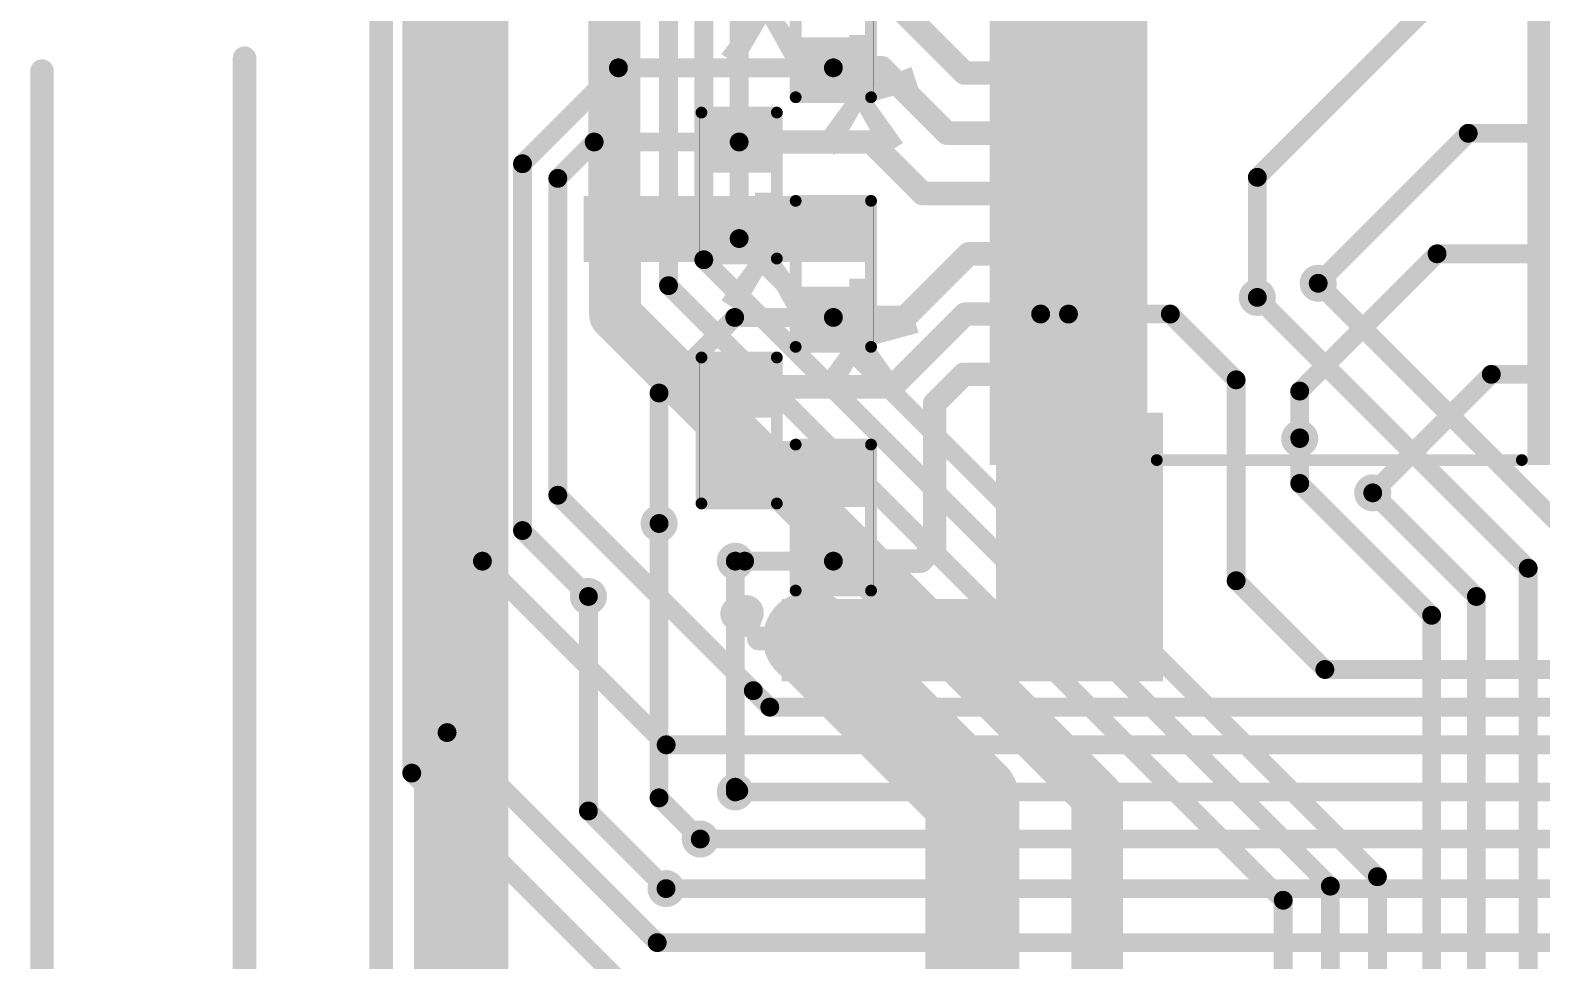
# Model space of a CAD drawing. Header units: millimetres. Extents: x -0.27 to 3.22, y -0.27 to 1.91.
# Drawn here: x -0.236 to 0.405, y 0.229 to 0.623 of the extents above; entities that cross this region are included whole.
import ezdxf

# ---------------------------------------------------------------- set-up
doc = ezdxf.new("R2010")
doc.units = ezdxf.units.MM
doc.header["$MEASUREMENT"] = 0
for name, color, linetype in [('BottomLayer', 5, 'Continuous'), ('Mechanical1', 6, 'Continuous'), ('Mechanical2', 216, 'Continuous'), ('TopLayer', 1, 'Continuous'), ('TopOverlay', 2, 'Continuous'), ('TopPaste', 8, 'Continuous'), ('TopSolder', 216, 'Continuous'), ('ViaHoleLayer', 16, 'Continuous')]:
    doc.layers.add(name, color=color, linetype=linetype)
doc.styles.add('Arial', font='arial.ttf', dxfattribs={"height": 0.2})

# ---------------------------------------------------------------- blocks, each defined once
blk = doc.blocks.new('24_TSSOP_16')
at = {"layer": 'TopLayer'}
for points in [[(-0.14370075, 0.14960635), (-0.08464565, 0.14960635), (-0.08464565, 0.13188985), (-0.14370075, 0.13188985)], [(0.08464565, 0.14960635), (0.14370075, 0.14960635), (0.14370075, 0.13188985), (0.08464565, 0.13188985)], [(-0.14370075, 0.12401575), (-0.08464565, 0.12401575), (-0.08464565, 0.10629925), (-0.14370075, 0.10629925)], [(0.08464565, 0.12401575), (0.14370075, 0.12401575), (0.14370075, 0.10629925), (0.08464565, 0.10629925)], [(-0.14370075, 0.09842525), (-0.08464565, 0.09842525), (-0.08464565, 0.08070875), (-0.14370075, 0.08070875)], [(0.08464565, 0.09842525), (0.14370075, 0.09842525), (0.14370075, 0.08070875), (0.08464565, 0.08070875)], [(-0.14370075, 0.07283465), (-0.08464565, 0.07283465), (-0.08464565, 0.05511815), (-0.14370075, 0.05511815)], [(0.08464565, 0.07283465), (0.14370075, 0.07283465), (0.14370075, 0.05511815), (0.08464565, 0.05511815)], [(-0.14370075, 0.04724415), (-0.08464565, 0.04724415), (-0.08464565, 0.02952765), (-0.14370075, 0.02952765)], [(0.08464565, 0.04724415), (0.14370075, 0.04724415), (0.14370075, 0.02952765), (0.08464565, 0.02952765)], [(-0.14370075, 0.02165355), (-0.08464565, 0.02165355), (-0.08464565, 0.00393705), (-0.14370075, 0.00393705)], [(0.08464565, 0.02165355), (0.14370075, 0.02165355), (0.14370075, 0.00393705), (0.08464565, 0.00393705)], [(-0.14370075, -0.00393695), (-0.08464565, -0.00393695), (-0.08464565, -0.02165345), (-0.14370075, -0.02165345)], [(0.08464565, -0.00393695), (0.14370075, -0.00393695), (0.14370075, -0.02165345), (0.08464565, -0.02165345)], [(-0.14370075, -0.02952755), (-0.08464565, -0.02952755), (-0.08464565, -0.04724405), (-0.14370075, -0.04724405)], [(0.08464565, -0.02952755), (0.14370075, -0.02952755), (0.14370075, -0.04724405), (0.08464565, -0.04724405)], [(-0.14370075, -0.05511805), (-0.08464565, -0.05511805), (-0.08464565, -0.07283455), (-0.14370075, -0.07283455)], [(0.08464565, -0.05511805), (0.14370075, -0.05511805), (0.14370075, -0.07283455), (0.08464565, -0.07283455)], [(-0.14370075, -0.08070865), (-0.08464565, -0.08070865), (-0.08464565, -0.09842515), (-0.14370075, -0.09842515)], [(0.08464565, -0.08070865), (0.14370075, -0.08070865), (0.14370075, -0.09842515), (0.08464565, -0.09842515)], [(-0.14370075, -0.10629915), (-0.08464565, -0.10629915), (-0.08464565, -0.12401565), (-0.14370075, -0.12401565)], [(0.08464565, -0.10629915), (0.14370075, -0.10629915), (0.14370075, -0.12401565), (0.08464565, -0.12401565)], [(-0.14370075, -0.13188975), (-0.08464565, -0.13188975), (-0.08464565, -0.14960625), (-0.14370075, -0.14960625)], [(0.08464565, -0.13188975), (0.14370075, -0.13188975), (0.14370075, -0.14960625), (0.08464565, -0.14960625)]]:
    blk.add_hatch(color=1, dxfattribs=at).paths.add_polyline_path(points)
at = {"layer": 'TopPaste'}
for points in [[(-0.14370075, 0.14960635), (-0.08464565, 0.14960635), (-0.08464565, 0.13188985), (-0.14370075, 0.13188985)], [(0.08464565, 0.14960635), (0.14370075, 0.14960635), (0.14370075, 0.13188985), (0.08464565, 0.13188985)], [(-0.14370075, 0.12401575), (-0.08464565, 0.12401575), (-0.08464565, 0.10629925), (-0.14370075, 0.10629925)], [(0.08464565, 0.12401575), (0.14370075, 0.12401575), (0.14370075, 0.10629925), (0.08464565, 0.10629925)], [(-0.14370075, 0.09842525), (-0.08464565, 0.09842525), (-0.08464565, 0.08070875), (-0.14370075, 0.08070875)], [(0.08464565, 0.09842525), (0.14370075, 0.09842525), (0.14370075, 0.08070875), (0.08464565, 0.08070875)], [(-0.14370075, 0.07283465), (-0.08464565, 0.07283465), (-0.08464565, 0.05511815), (-0.14370075, 0.05511815)], [(0.08464565, 0.07283465), (0.14370075, 0.07283465), (0.14370075, 0.05511815), (0.08464565, 0.05511815)], [(-0.14370075, 0.04724415), (-0.08464565, 0.04724415), (-0.08464565, 0.02952765), (-0.14370075, 0.02952765)], [(0.08464565, 0.04724415), (0.14370075, 0.04724415), (0.14370075, 0.02952765), (0.08464565, 0.02952765)], [(-0.14370075, 0.02165355), (-0.08464565, 0.02165355), (-0.08464565, 0.00393705), (-0.14370075, 0.00393705)], [(0.08464565, 0.02165355), (0.14370075, 0.02165355), (0.14370075, 0.00393705), (0.08464565, 0.00393705)], [(-0.14370075, -0.00393695), (-0.08464565, -0.00393695), (-0.08464565, -0.02165345), (-0.14370075, -0.02165345)], [(0.08464565, -0.00393695), (0.14370075, -0.00393695), (0.14370075, -0.02165345), (0.08464565, -0.02165345)], [(-0.14370075, -0.02952755), (-0.08464565, -0.02952755), (-0.08464565, -0.04724405), (-0.14370075, -0.04724405)], [(0.08464565, -0.02952755), (0.14370075, -0.02952755), (0.14370075, -0.04724405), (0.08464565, -0.04724405)], [(-0.14370075, -0.05511805), (-0.08464565, -0.05511805), (-0.08464565, -0.07283455), (-0.14370075, -0.07283455)], [(0.08464565, -0.05511805), (0.14370075, -0.05511805), (0.14370075, -0.07283455), (0.08464565, -0.07283455)], [(-0.14370075, -0.08070865), (-0.08464565, -0.08070865), (-0.08464565, -0.09842515), (-0.14370075, -0.09842515)], [(0.08464565, -0.08070865), (0.14370075, -0.08070865), (0.14370075, -0.09842515), (0.08464565, -0.09842515)], [(-0.14370075, -0.10629915), (-0.08464565, -0.10629915), (-0.08464565, -0.12401565), (-0.14370075, -0.12401565)], [(0.08464565, -0.10629915), (0.14370075, -0.10629915), (0.14370075, -0.12401565), (0.08464565, -0.12401565)], [(-0.14370075, -0.13188975), (-0.08464565, -0.13188975), (-0.08464565, -0.14960625), (-0.14370075, -0.14960625)], [(0.08464565, -0.13188975), (0.14370075, -0.13188975), (0.14370075, -0.14960625), (0.08464565, -0.14960625)]]:
    blk.add_hatch(color=8, dxfattribs=at).paths.add_polyline_path(points)
at = {"layer": 'TopSolder'}
for points in [[(-0.14770075, 0.15360635), (-0.08064565, 0.15360635), (-0.08064565, 0.12788985), (-0.14770075, 0.12788985)], [(0.08064565, 0.15360635), (0.14770075, 0.15360635), (0.14770075, 0.12788985), (0.08064565, 0.12788985)], [(-0.14770075, 0.12801575), (-0.08064565, 0.12801575), (-0.08064565, 0.10229925), (-0.14770075, 0.10229925)], [(0.08064565, 0.12801575), (0.14770075, 0.12801575), (0.14770075, 0.10229925), (0.08064565, 0.10229925)], [(-0.14770075, 0.10242525), (-0.08064565, 0.10242525), (-0.08064565, 0.07670875), (-0.14770075, 0.07670875)], [(0.08064565, 0.10242525), (0.14770075, 0.10242525), (0.14770075, 0.07670875), (0.08064565, 0.07670875)], [(-0.14770075, 0.07683465), (-0.08064565, 0.07683465), (-0.08064565, 0.05111815), (-0.14770075, 0.05111815)], [(0.08064565, 0.07683465), (0.14770075, 0.07683465), (0.14770075, 0.05111815), (0.08064565, 0.05111815)], [(-0.14770075, 0.05124415), (-0.08064565, 0.05124415), (-0.08064565, 0.02552765), (-0.14770075, 0.02552765)], [(0.08064565, 0.05124415), (0.14770075, 0.05124415), (0.14770075, 0.02552765), (0.08064565, 0.02552765)], [(-0.14770075, 0.02565355), (-0.08064565, 0.02565355), (-0.08064565, -6.295e-05), (-0.14770075, -6.295e-05)], [(0.08064565, 0.02565355), (0.14770075, 0.02565355), (0.14770075, -6.295e-05), (0.08064565, -6.295e-05)], [(-0.14770075, 6.305e-05), (-0.08064565, 6.305e-05), (-0.08064565, -0.02565345), (-0.14770075, -0.02565345)], [(0.08064565, 6.305e-05), (0.14770075, 6.305e-05), (0.14770075, -0.02565345), (0.08064565, -0.02565345)], [(-0.14770075, -0.02552755), (-0.08064565, -0.02552755), (-0.08064565, -0.05124405), (-0.14770075, -0.05124405)], [(0.08064565, -0.02552755), (0.14770075, -0.02552755), (0.14770075, -0.05124405), (0.08064565, -0.05124405)], [(-0.14770075, -0.05111805), (-0.08064565, -0.05111805), (-0.08064565, -0.07683455), (-0.14770075, -0.07683455)], [(0.08064565, -0.05111805), (0.14770075, -0.05111805), (0.14770075, -0.07683455), (0.08064565, -0.07683455)], [(-0.14770075, -0.07670865), (-0.08064565, -0.07670865), (-0.08064565, -0.10242515), (-0.14770075, -0.10242515)], [(0.08064565, -0.07670865), (0.14770075, -0.07670865), (0.14770075, -0.10242515), (0.08064565, -0.10242515)], [(-0.14770075, -0.10229915), (-0.08064565, -0.10229915), (-0.08064565, -0.12801565), (-0.14770075, -0.12801565)], [(0.08064565, -0.10229915), (0.14770075, -0.10229915), (0.14770075, -0.12801565), (0.08064565, -0.12801565)], [(-0.14770075, -0.12788975), (-0.08064565, -0.12788975), (-0.08064565, -0.15360625), (-0.14770075, -0.15360625)], [(0.08064565, -0.12788975), (0.14770075, -0.12788975), (0.14770075, -0.15360625), (0.08064565, -0.15360625)]]:
    blk.add_hatch(color=216, dxfattribs=at).paths.add_polyline_path(points)
at = {"layer": 'TopOverlay'}
for points, const_width in [([(-0.145, 0.155, 1), (-0.155, 0.155, 1)], 0.005), ([(-0.15625, 0.155, 1), (-0.15375, 0.155, 1)], 0.0025), ([(-0.14625, 0.155, 1), (-0.14375, 0.155, 1)], 0.0025), ([(-0.078738, 0.155232, 1), (-0.076238, 0.155232, 1)], 0.0025), ([(0.076262, 0.155232, 1), (0.078762, 0.155232, 1)], 0.0025), ([(-0.0779372, -0.1515776, 1), (-0.0754372, -0.1515776, 1)], 0.0025), ([(0.0770628, -0.1515776, 1), (0.0795628, -0.1515776, 1)], 0.0025)]:
    blk.add_lwpolyline(points, format="xyb", close=True, dxfattribs=dict(at, const_width=const_width))
at = {"layer": 'TopOverlay', "const_width": 0.005}
for points in [[(-0.077488, 0.155232), (0.077512, 0.155232)], [(-0.0766872, -0.1515776), (0.0783128, -0.1515776)]]:
    blk.add_lwpolyline(points, dxfattribs=at)
blk = doc.blocks.new('R__0402_106')
at = {"layer": 'TopLayer'}
for points in [[(-0.0275, -0.0125), (-0.0275, 0.0125), (-0.009499999999999998, 0.0125), (-0.009500000000000001, -0.0125)], [(0.009499999999999998, -0.0125), (0.009500000000000001, 0.0125), (0.0275, 0.0125), (0.0275, -0.0125)]]:
    blk.add_hatch(color=1, dxfattribs=at).paths.add_polyline_path(points)
at = {"layer": 'TopPaste'}
for points in [[(-0.0275, -0.0125), (-0.0275, 0.0125), (-0.009499999999999998, 0.0125), (-0.009500000000000001, -0.0125)], [(0.009499999999999998, -0.0125), (0.009500000000000001, 0.0125), (0.0275, 0.0125), (0.0275, -0.0125)]]:
    blk.add_hatch(color=8, dxfattribs=at).paths.add_polyline_path(points)
at = {"layer": 'TopSolder'}
for points in [[(-0.0315, -0.0165), (-0.0315, 0.0165), (-0.005499999999999999, 0.0165), (-0.005500000000000001, -0.0165)], [(0.005499999999999999, -0.0165), (0.005500000000000001, 0.0165), (0.0315, 0.0165), (0.0315, -0.0165)]]:
    blk.add_hatch(color=216, dxfattribs=at).paths.add_polyline_path(points)
at = {"layer": 'TopOverlay'}
for points, const_width in [([(-0.031, 0.016), (0.031, 0.016)], 0.005), ([(-0.031, 0.016), (-0.031, -0.016)], 0.005), ([(0.031, 0.016), (0.031, -0.016)], 0.005), ([(-0.031, -0.016), (0.031, -0.016)], 0.005), ([(-0.032, -0.017), (0.032, -0.017)], 0.000127)]:
    blk.add_lwpolyline(points, dxfattribs=dict(at, const_width=const_width))
for points, const_width in [([(-0.03225, 0.016, 1), (-0.02975, 0.016, 1)], 0.0025), ([(-0.03225, 0.016, 1), (-0.02975, 0.016, 1)], 0.0025), ([(0.02975, 0.016, 1), (0.03225, 0.016, 1)], 0.0025), ([(0.02975, 0.016, 1), (0.03225, 0.016, 1)], 0.0025), ([(-0.03225, -0.016, 1), (-0.02975, -0.016, 1)], 0.0025), ([(-0.03225, -0.016, 1), (-0.02975, -0.016, 1)], 0.0025), ([(-0.0320317, -0.017, 1), (-0.0319683, -0.017, 1)], 6.35e-05), ([(0.02975, -0.016, 1), (0.03225, -0.016, 1)], 0.0025), ([(0.02975, -0.016, 1), (0.03225, -0.016, 1)], 0.0025), ([(0.0319683, -0.017, 1), (0.0320317, -0.017, 1)], 6.35e-05)]:
    blk.add_lwpolyline(points, format="xyb", close=True, dxfattribs=dict(at, const_width=const_width))
blk = doc.blocks.new('R__0402_107')
at = {"layer": 'TopLayer'}
for points in [[(-0.0275, -0.0125), (-0.0275, 0.0125), (-0.009500000000000003, 0.0125), (-0.009499999999999996, -0.0125)], [(0.009500000000000003, -0.0125), (0.009499999999999996, 0.0125), (0.0275, 0.0125), (0.0275, -0.0125)]]:
    blk.add_hatch(color=1, dxfattribs=at).paths.add_polyline_path(points)
at = {"layer": 'TopPaste'}
for points in [[(-0.0275, -0.0125), (-0.0275, 0.0125), (-0.009500000000000003, 0.0125), (-0.009499999999999996, -0.0125)], [(0.009500000000000003, -0.0125), (0.009499999999999996, 0.0125), (0.0275, 0.0125), (0.0275, -0.0125)]]:
    blk.add_hatch(color=8, dxfattribs=at).paths.add_polyline_path(points)
at = {"layer": 'TopSolder'}
for points in [[(-0.0315, -0.0165), (-0.0315, 0.0165), (-0.005500000000000003, 0.0165), (-0.005499999999999997, -0.0165)], [(0.005500000000000003, -0.0165), (0.005499999999999997, 0.0165), (0.0315, 0.0165), (0.0315, -0.0165)]]:
    blk.add_hatch(color=216, dxfattribs=at).paths.add_polyline_path(points)
at = {"layer": 'TopOverlay'}
for points, const_width in [([(0.031, 0.016), (-0.031, 0.016)], 0.005), ([(-0.031, -0.016), (-0.031, 0.016)], 0.005), ([(0.031, -0.016), (0.031, 0.016)], 0.005), ([(0.031, -0.016), (-0.031, -0.016)], 0.005), ([(0.032, -0.017), (-0.032, -0.017)], 0.000127)]:
    blk.add_lwpolyline(points, dxfattribs=dict(at, const_width=const_width))
for points, const_width in [([(-0.03225, 0.016, 1), (-0.02975, 0.016, 1)], 0.0025), ([(-0.03225, 0.016, 1), (-0.02975, 0.016, 1)], 0.0025), ([(0.02975, 0.016, 1), (0.03225, 0.016, 1)], 0.0025), ([(0.02975, 0.016, 1), (0.03225, 0.016, 1)], 0.0025), ([(-0.03225, -0.016, 1), (-0.02975, -0.016, 1)], 0.0025), ([(-0.03225, -0.016, 1), (-0.02975, -0.016, 1)], 0.0025), ([(-0.0320317, -0.017, 1), (-0.0319683, -0.017, 1)], 6.35e-05), ([(0.02975, -0.016, 1), (0.03225, -0.016, 1)], 0.0025), ([(0.02975, -0.016, 1), (0.03225, -0.016, 1)], 0.0025), ([(0.0319683, -0.017, 1), (0.0320317, -0.017, 1)], 6.35e-05)]:
    blk.add_lwpolyline(points, format="xyb", close=True, dxfattribs=dict(at, const_width=const_width))
blk = doc.blocks.new('R__0402_108')
at = {"layer": 'TopLayer'}
for points in [[(-0.0275, -0.0125), (-0.0275, 0.0125), (-0.009499999999999998, 0.0125), (-0.009500000000000001, -0.0125)], [(0.009499999999999998, -0.0125), (0.009500000000000001, 0.0125), (0.0275, 0.0125), (0.0275, -0.0125)]]:
    blk.add_hatch(color=1, dxfattribs=at).paths.add_polyline_path(points)
at = {"layer": 'TopPaste'}
for points in [[(-0.0275, -0.0125), (-0.0275, 0.0125), (-0.009499999999999998, 0.0125), (-0.009500000000000001, -0.0125)], [(0.009499999999999998, -0.0125), (0.009500000000000001, 0.0125), (0.0275, 0.0125), (0.0275, -0.0125)]]:
    blk.add_hatch(color=8, dxfattribs=at).paths.add_polyline_path(points)
at = {"layer": 'TopSolder'}
for points in [[(-0.0315, -0.0165), (-0.0315, 0.0165), (-0.005499999999999999, 0.0165), (-0.005500000000000001, -0.0165)], [(0.005499999999999999, -0.0165), (0.005500000000000001, 0.0165), (0.0315, 0.0165), (0.0315, -0.0165)]]:
    blk.add_hatch(color=216, dxfattribs=at).paths.add_polyline_path(points)
at = {"layer": 'TopOverlay'}
for points, const_width in [([(-0.031, 0.016), (0.031, 0.016)], 0.005), ([(-0.031, 0.016), (-0.031, -0.016)], 0.005), ([(0.031, 0.016), (0.031, -0.016)], 0.005), ([(-0.031, -0.016), (0.031, -0.016)], 0.005), ([(-0.032, -0.017), (0.032, -0.017)], 0.000127)]:
    blk.add_lwpolyline(points, dxfattribs=dict(at, const_width=const_width))
for points, const_width in [([(-0.03225, 0.016, 1), (-0.02975, 0.016, 1)], 0.0025), ([(-0.03225, 0.016, 1), (-0.02975, 0.016, 1)], 0.0025), ([(0.02975, 0.016, 1), (0.03225, 0.016, 1)], 0.0025), ([(0.02975, 0.016, 1), (0.03225, 0.016, 1)], 0.0025), ([(-0.03225, -0.016, 1), (-0.02975, -0.016, 1)], 0.0025), ([(-0.03225, -0.016, 1), (-0.02975, -0.016, 1)], 0.0025), ([(-0.0320317, -0.017, 1), (-0.0319683, -0.017, 1)], 6.35e-05), ([(0.02975, -0.016, 1), (0.03225, -0.016, 1)], 0.0025), ([(0.02975, -0.016, 1), (0.03225, -0.016, 1)], 0.0025), ([(0.0319683, -0.017, 1), (0.0320317, -0.017, 1)], 6.35e-05)]:
    blk.add_lwpolyline(points, format="xyb", close=True, dxfattribs=dict(at, const_width=const_width))
blk = doc.blocks.new('R__0402_109')
at = {"layer": 'TopLayer'}
for points in [[(-0.0275, -0.0125), (-0.0275, 0.0125), (-0.009500000000000003, 0.0125), (-0.009499999999999996, -0.0125)], [(0.009500000000000003, -0.0125), (0.009499999999999996, 0.0125), (0.0275, 0.0125), (0.0275, -0.0125)]]:
    blk.add_hatch(color=1, dxfattribs=at).paths.add_polyline_path(points)
at = {"layer": 'TopPaste'}
for points in [[(-0.0275, -0.0125), (-0.0275, 0.0125), (-0.009500000000000003, 0.0125), (-0.009499999999999996, -0.0125)], [(0.009500000000000003, -0.0125), (0.009499999999999996, 0.0125), (0.0275, 0.0125), (0.0275, -0.0125)]]:
    blk.add_hatch(color=8, dxfattribs=at).paths.add_polyline_path(points)
at = {"layer": 'TopSolder'}
for points in [[(-0.0315, -0.0165), (-0.0315, 0.0165), (-0.005500000000000003, 0.0165), (-0.005499999999999997, -0.0165)], [(0.005500000000000003, -0.0165), (0.005499999999999997, 0.0165), (0.0315, 0.0165), (0.0315, -0.0165)]]:
    blk.add_hatch(color=216, dxfattribs=at).paths.add_polyline_path(points)
at = {"layer": 'TopOverlay'}
for points, const_width in [([(0.031, 0.016), (-0.031, 0.016)], 0.005), ([(-0.031, -0.016), (-0.031, 0.016)], 0.005), ([(0.031, -0.016), (0.031, 0.016)], 0.005), ([(0.031, -0.016), (-0.031, -0.016)], 0.005), ([(0.032, -0.017), (-0.032, -0.017)], 0.000127)]:
    blk.add_lwpolyline(points, dxfattribs=dict(at, const_width=const_width))
for points, const_width in [([(-0.03225, 0.016, 1), (-0.02975, 0.016, 1)], 0.0025), ([(-0.03225, 0.016, 1), (-0.02975, 0.016, 1)], 0.0025), ([(0.02975, 0.016, 1), (0.03225, 0.016, 1)], 0.0025), ([(0.02975, 0.016, 1), (0.03225, 0.016, 1)], 0.0025), ([(-0.03225, -0.016, 1), (-0.02975, -0.016, 1)], 0.0025), ([(-0.03225, -0.016, 1), (-0.02975, -0.016, 1)], 0.0025), ([(-0.0320317, -0.017, 1), (-0.0319683, -0.017, 1)], 6.35e-05), ([(0.02975, -0.016, 1), (0.03225, -0.016, 1)], 0.0025), ([(0.02975, -0.016, 1), (0.03225, -0.016, 1)], 0.0025), ([(0.0319683, -0.017, 1), (0.0320317, -0.017, 1)], 6.35e-05)]:
    blk.add_lwpolyline(points, format="xyb", close=True, dxfattribs=dict(at, const_width=const_width))
blk = doc.blocks.new('R__0402_110')
at = {"layer": 'TopLayer'}
for points in [[(-0.0275, -0.0125), (-0.0275, 0.0125), (-0.009499999999999998, 0.0125), (-0.009500000000000001, -0.0125)], [(0.009499999999999998, -0.0125), (0.009500000000000001, 0.0125), (0.0275, 0.0125), (0.0275, -0.0125)]]:
    blk.add_hatch(color=1, dxfattribs=at).paths.add_polyline_path(points)
at = {"layer": 'TopPaste'}
for points in [[(-0.0275, -0.0125), (-0.0275, 0.0125), (-0.009499999999999998, 0.0125), (-0.009500000000000001, -0.0125)], [(0.009499999999999998, -0.0125), (0.009500000000000001, 0.0125), (0.0275, 0.0125), (0.0275, -0.0125)]]:
    blk.add_hatch(color=8, dxfattribs=at).paths.add_polyline_path(points)
at = {"layer": 'TopSolder'}
for points in [[(-0.0315, -0.0165), (-0.0315, 0.0165), (-0.005499999999999999, 0.0165), (-0.005500000000000001, -0.0165)], [(0.005499999999999999, -0.0165), (0.005500000000000001, 0.0165), (0.0315, 0.0165), (0.0315, -0.0165)]]:
    blk.add_hatch(color=216, dxfattribs=at).paths.add_polyline_path(points)
at = {"layer": 'TopOverlay'}
for points, const_width in [([(-0.031, 0.016), (0.031, 0.016)], 0.005), ([(-0.031, 0.016), (-0.031, -0.016)], 0.005), ([(0.031, 0.016), (0.031, -0.016)], 0.005), ([(-0.031, -0.016), (0.031, -0.016)], 0.005), ([(-0.032, -0.017), (0.032, -0.017)], 0.000127)]:
    blk.add_lwpolyline(points, dxfattribs=dict(at, const_width=const_width))
for points, const_width in [([(-0.03225, 0.016, 1), (-0.02975, 0.016, 1)], 0.0025), ([(-0.03225, 0.016, 1), (-0.02975, 0.016, 1)], 0.0025), ([(0.02975, 0.016, 1), (0.03225, 0.016, 1)], 0.0025), ([(0.02975, 0.016, 1), (0.03225, 0.016, 1)], 0.0025), ([(-0.03225, -0.016, 1), (-0.02975, -0.016, 1)], 0.0025), ([(-0.03225, -0.016, 1), (-0.02975, -0.016, 1)], 0.0025), ([(-0.0320317, -0.017, 1), (-0.0319683, -0.017, 1)], 6.35e-05), ([(0.02975, -0.016, 1), (0.03225, -0.016, 1)], 0.0025), ([(0.02975, -0.016, 1), (0.03225, -0.016, 1)], 0.0025), ([(0.0319683, -0.017, 1), (0.0320317, -0.017, 1)], 6.35e-05)]:
    blk.add_lwpolyline(points, format="xyb", close=True, dxfattribs=dict(at, const_width=const_width))

msp = doc.modelspace()

# ---------------------------------------------------------------- hatches: boundary and pattern name
at = {"layer": 'BottomLayer'}
h = msp.add_hatch(color=5, dxfattribs=at)
edge = h.paths.add_edge_path()
edge.add_arc((0.012, 0.54), 0.011811, 0, 360)
h = msp.add_hatch(color=5, dxfattribs=at)
edge = h.paths.add_edge_path()
edge.add_arc((0.3108459, 0.516), 0.007874, 0, 360)
h = msp.add_hatch(color=5, dxfattribs=at)
edge = h.paths.add_edge_path()
edge.add_arc((0.285, 0.51), 0.007874, 0, 360)
h = msp.add_hatch(color=5, dxfattribs=at)
edge = h.paths.add_edge_path()
edge.add_arc((0.303, 0.45), 0.007874, 0, 360)
h = msp.add_hatch(color=5, dxfattribs=at)
edge = h.paths.add_edge_path()
edge.add_arc((0.08, 0.435), 0.011811, 0, 360)
h = msp.add_hatch(color=5, dxfattribs=at)
edge = h.paths.add_edge_path()
edge.add_arc((0.334, 0.427), 0.007874, 0, 360)
h = msp.add_hatch(color=5, dxfattribs=at)
edge = h.paths.add_edge_path()
edge.add_arc((0.031, 0.414), 0.007874, 0, 360)
h = msp.add_hatch(color=5, dxfattribs=at)
edge = h.paths.add_edge_path()
edge.add_arc((0.0633526, 0.398), 0.007874, 0, 360)
h = msp.add_hatch(color=5, dxfattribs=at)
edge = h.paths.add_edge_path()
edge.add_arc((0.001, 0.383), 0.007874, 0, 360)
h = msp.add_hatch(color=5, dxfattribs=at)
edge = h.paths.add_edge_path()
edge.add_arc((0.0951299, 0.3651299), 0.011811, 0, 360)
h = msp.add_hatch(color=5, dxfattribs=at)
edge = h.paths.add_edge_path()
edge.add_arc((0.0633526, 0.3), 0.007874, 0, 360)
h = msp.add_hatch(color=5, dxfattribs=at)
edge = h.paths.add_edge_path()
edge.add_arc((0.0484786, 0.28), 0.007874, 0, 360)
h = msp.add_hatch(color=5, dxfattribs=at)
edge = h.paths.add_edge_path()
edge.add_arc((0.0339525, 0.2589525), 0.007874, 0, 360)
at = {"layer": 'TopLayer'}
for points in [[(-0.001, 0.525), (0.121, 0.525), (0.121, 0.553), (-0.001, 0.553)], [(0.174, 0.347), (0.245, 0.347), (0.245, 0.461), (0.174, 0.461)], [(0.052, 0.421), (0.121, 0.421), (0.121, 0.449), (0.052, 0.449)], [(0.083, 0.347), (0.245, 0.347), (0.245, 0.382), (0.083, 0.382)]]:
    msp.add_hatch(color=1, dxfattribs=at).paths.add_polyline_path(points)
h = msp.add_hatch(color=1, dxfattribs=at)
edge = h.paths.add_edge_path()
edge.add_arc((0.012, 0.54), 0.011811, 0, 360)
h = msp.add_hatch(color=1, dxfattribs=at)
edge = h.paths.add_edge_path()
edge.add_arc((0.3108459, 0.516), 0.007874, 0, 360)
h = msp.add_hatch(color=1, dxfattribs=at)
edge = h.paths.add_edge_path()
edge.add_arc((0.285, 0.51), 0.007874, 0, 360)
h = msp.add_hatch(color=1, dxfattribs=at)
edge = h.paths.add_edge_path()
edge.add_arc((0.303, 0.45), 0.007874, 0, 360)
h = msp.add_hatch(color=1, dxfattribs=at)
edge = h.paths.add_edge_path()
edge.add_arc((0.08, 0.435), 0.011811, 0, 360)
h = msp.add_hatch(color=1, dxfattribs=at)
edge = h.paths.add_edge_path()
edge.add_arc((0.334, 0.427), 0.007874, 0, 360)
h = msp.add_hatch(color=1, dxfattribs=at)
edge = h.paths.add_edge_path()
edge.add_arc((0.031, 0.414), 0.007874, 0, 360)
h = msp.add_hatch(color=1, dxfattribs=at)
edge = h.paths.add_edge_path()
edge.add_arc((0.0633526, 0.398), 0.007874, 0, 360)
h = msp.add_hatch(color=1, dxfattribs=at)
edge = h.paths.add_edge_path()
edge.add_arc((0.001, 0.383), 0.007874, 0, 360)
h = msp.add_hatch(color=1, dxfattribs=at)
edge = h.paths.add_edge_path()
edge.add_arc((0.0951299, 0.3651299), 0.011811, 0, 360)
h = msp.add_hatch(color=1, dxfattribs=at)
edge = h.paths.add_edge_path()
edge.add_arc((0.0633526, 0.3), 0.007874, 0, 360)
h = msp.add_hatch(color=1, dxfattribs=at)
edge = h.paths.add_edge_path()
edge.add_arc((0.0484786, 0.28), 0.007874, 0, 360)
h = msp.add_hatch(color=1, dxfattribs=at)
edge = h.paths.add_edge_path()
edge.add_arc((0.0339525, 0.2589525), 0.007874, 0, 360)
at = {"layer": 'ViaHoleLayer'}
h = msp.add_hatch(color=16, dxfattribs=at)
edge = h.paths.add_edge_path()
edge.add_arc((0.012, 0.54), 0.0059055, 0, 360)
h = msp.add_hatch(color=16, dxfattribs=at)
edge = h.paths.add_edge_path()
edge.add_arc((0.3108459, 0.516), 0.003937, 0, 360)
h = msp.add_hatch(color=16, dxfattribs=at)
edge = h.paths.add_edge_path()
edge.add_arc((0.285, 0.51), 0.003937, 0, 360)
h = msp.add_hatch(color=16, dxfattribs=at)
edge = h.paths.add_edge_path()
edge.add_arc((0.303, 0.45), 0.003937, 0, 360)
h = msp.add_hatch(color=16, dxfattribs=at)
edge = h.paths.add_edge_path()
edge.add_arc((0.08, 0.435), 0.0059055, 0, 360)
h = msp.add_hatch(color=16, dxfattribs=at)
edge = h.paths.add_edge_path()
edge.add_arc((0.334, 0.427), 0.003937, 0, 360)
h = msp.add_hatch(color=16, dxfattribs=at)
edge = h.paths.add_edge_path()
edge.add_arc((0.031, 0.414), 0.003937, 0, 360)
h = msp.add_hatch(color=16, dxfattribs=at)
edge = h.paths.add_edge_path()
edge.add_arc((0.0633526, 0.398), 0.003937, 0, 360)
h = msp.add_hatch(color=16, dxfattribs=at)
edge = h.paths.add_edge_path()
edge.add_arc((0.001, 0.383), 0.003937, 0, 360)
h = msp.add_hatch(color=16, dxfattribs=at)
edge = h.paths.add_edge_path()
edge.add_arc((0.0951299, 0.3651299), 0.0059055, 0, 360)
h = msp.add_hatch(color=16, dxfattribs=at)
edge = h.paths.add_edge_path()
edge.add_arc((0.0633526, 0.3), 0.003937, 0, 360)
h = msp.add_hatch(color=16, dxfattribs=at)
edge = h.paths.add_edge_path()
edge.add_arc((0.0484786, 0.28), 0.003937, 0, 360)
h = msp.add_hatch(color=16, dxfattribs=at)
edge = h.paths.add_edge_path()
edge.add_arc((0.0339525, 0.2589525), 0.003937, 0, 360)

# ---------------------------------------------------------------- linework, layer by layer
at = {"layer": 'BottomLayer'}
for points, const_width in [([(0.035, 0.515), (0.035, 1.672)], 0.008), ([(0.05, 0.526), (0.05, 1.6589462)], 0.008), ([(0.065, 0.535), (0.065, 1.6472544)], 0.008), ([(-0.053, 0.2054315), (-0.053, 0.85)], 0.04), ([(0.012, 0.54), (0.012, 0.6475)], 0.022), ([(0.012, 0.54), (0.0123103, 0.5396897)], 0.022), ([(0.0123103, 0.5026897), (0.0123103, 0.5396897)], 0.022), ([(0.065, 0.535), (0.336, 0.264)], 0.008), ([(0.05, 0.526), (0.316, 0.26)], 0.008), ([(0.3108459, 0.516), (0.419, 0.4078459)], 0.008), ([(0.0123103, 0.5026897), (0.08, 0.435)], 0.022), ([(0.035, 0.515), (0.296, 0.254)], 0.008), ([(0.285, 0.51), (0.4, 0.395)], 0.008), ([(0.303, 0.431), (0.303, 0.4503459)], 0.008), ([(0.08, 0.435), (0.217, 0.298)], 0.022), ([(0.303, 0.431), (0.359, 0.375)], 0.008), ([(0.334, 0.427), (0.378, 0.383)], 0.008), ([(0.031, 0.2974786), (0.031, 0.414)], 0.008), ([(0.0633526, 0.3), (0.0633526, 0.398)], 0.008), ([(0.4, 0.1825791), (0.4, 0.395)], 0.008), ([(0.001, 0.2919049), (0.001, 0.383)], 0.008), ([(0.0951299, 0.3651299), (0.0958701, 0.3651299)], 0.04), ([(0.0958701, 0.3651299), (0.164, 0.297)], 0.04), ([(0.378, 0.197), (0.378, 0.383)], 0.008), ([(0.359, 0.18), (0.359, 0.375)], 0.008), ([(0.164, 0.067), (0.164, 0.297)], 0.04), ([(0.217, 0.0847559), (0.217, 0.298)], 0.022), ([(0.031, 0.2974786), (0.0484786, 0.28)], 0.008), ([(0.001, 0.2919049), (0.0010001, 0.2919049)], 0.008), ([(0.0010001, 0.2919049), (0.0339525, 0.2589525)], 0.008), ([(0.316, 0.0850709), (0.316, 0.26)], 0.008), ([(0.336, 0.0722206), (0.336, 0.264)], 0.008), ([(0.296, 0.0713347), (0.296, 0.254)], 0.008)]:
    msp.add_lwpolyline(points, dxfattribs=dict(at, const_width=const_width))
for points, const_width in [([(0.0065, 0.54, 1), (0.0175, 0.54, 1)], 0.011), ([(0.0065, 0.54, 1), (0.0175, 0.54, 1)], 0.011), ([(0.0068103, 0.5396897, 1), (0.0178103, 0.5396897, 1)], 0.011), ([(0.0068103, 0.5396897, 1), (0.0178103, 0.5396897, 1)], 0.011), ([(0.063, 0.535, 1), (0.067, 0.535, 1)], 0.004), ([(0.063, 0.535, 1), (0.067, 0.535, 1)], 0.004), ([(0.048, 0.526, 1), (0.052, 0.526, 1)], 0.004), ([(0.048, 0.526, 1), (0.052, 0.526, 1)], 0.004), ([(0.3088459, 0.516, 1), (0.3128459, 0.516, 1)], 0.004), ([(0.0068103, 0.5026897, 1), (0.0178103, 0.5026897, 1)], 0.011), ([(0.0068103, 0.5026897, 1), (0.0178103, 0.5026897, 1)], 0.011), ([(0.033, 0.515, 1), (0.037, 0.515, 1)], 0.004), ([(0.033, 0.515, 1), (0.037, 0.515, 1)], 0.004), ([(0.283, 0.51, 1), (0.287, 0.51, 1)], 0.004), ([(0.301, 0.4503459, 1), (0.305, 0.4503459, 1)], 0.004), ([(0.0745, 0.435, 1), (0.0855, 0.435, 1)], 0.011), ([(0.0745, 0.435, 1), (0.0855, 0.435, 1)], 0.011), ([(0.301, 0.431, 1), (0.305, 0.431, 1)], 0.004), ([(0.301, 0.431, 1), (0.305, 0.431, 1)], 0.004), ([(0.332, 0.427, 1), (0.336, 0.427, 1)], 0.004), ([(0.029, 0.414, 1), (0.033, 0.414, 1)], 0.004), ([(0.0613526, 0.398, 1), (0.0653526, 0.398, 1)], 0.004), ([(0.398, 0.395, 1), (0.402, 0.395, 1)], 0.004), ([(0.398, 0.395, 1), (0.402, 0.395, 1)], 0.004), ([(-0.001, 0.383, 1), (0.003, 0.383, 1)], 0.004), ([(0.0851299, 0.3651299, 1), (0.1051299, 0.3651299, 1)], 0.02), ([(0.0858701, 0.3651299, 1), (0.1058701, 0.3651299, 1)], 0.02), ([(0.0858701, 0.3651299, 1), (0.1058701, 0.3651299, 1)], 0.02), ([(0.376, 0.383, 1), (0.38, 0.383, 1)], 0.004), ([(0.376, 0.383, 1), (0.38, 0.383, 1)], 0.004), ([(0.357, 0.375, 1), (0.361, 0.375, 1)], 0.004), ([(0.357, 0.375, 1), (0.361, 0.375, 1)], 0.004), ([(0.154, 0.297, 1), (0.174, 0.297, 1)], 0.02), ([(0.154, 0.297, 1), (0.174, 0.297, 1)], 0.02), ([(0.2115, 0.298, 1), (0.2225, 0.298, 1)], 0.011), ([(0.2115, 0.298, 1), (0.2225, 0.298, 1)], 0.011), ([(0.029, 0.2974786, 1), (0.033, 0.2974786, 1)], 0.004), ([(0.029, 0.2974786, 1), (0.033, 0.2974786, 1)], 0.004), ([(0.0613526, 0.3, 1), (0.0653526, 0.3, 1)], 0.004), ([(-0.001, 0.2919049, 1), (0.003, 0.2919049, 1)], 0.004), ([(-0.001, 0.2919049, 1), (0.003, 0.2919049, 1)], 0.004), ([(-0.0009999, 0.2919049, 1), (0.0030001, 0.2919049, 1)], 0.004), ([(-0.0009999, 0.2919049, 1), (0.0030001, 0.2919049, 1)], 0.004), ([(0.0464786, 0.28, 1), (0.0504786, 0.28, 1)], 0.004), ([(0.314, 0.26, 1), (0.318, 0.26, 1)], 0.004), ([(0.314, 0.26, 1), (0.318, 0.26, 1)], 0.004), ([(0.334, 0.264, 1), (0.338, 0.264, 1)], 0.004), ([(0.334, 0.264, 1), (0.338, 0.264, 1)], 0.004), ([(0.0319525, 0.2589525, 1), (0.0359525, 0.2589525, 1)], 0.004), ([(0.294, 0.254, 1), (0.298, 0.254, 1)], 0.004), ([(0.294, 0.254, 1), (0.298, 0.254, 1)], 0.004)]:
    msp.add_lwpolyline(points, format="xyb", close=True, dxfattribs=dict(at, const_width=const_width))
at = {"layer": 'Mechanical1', "const_width": 0.01}
for points in [[(-0.145, 0), (-0.145, 0.6115858)], [(-0.231, -0.088), (-0.231, 0.6060874)]]:
    msp.add_lwpolyline(points, dxfattribs=at)
at = {"layer": 'Mechanical1', "const_width": 0.005}
for points in [[(-0.1475, 0.6115858, 1), (-0.1425, 0.6115858, 1)], [(-0.2335, 0.6060874, 1), (-0.2285, 0.6060874, 1)]]:
    msp.add_lwpolyline(points, format="xyb", close=True, dxfattribs=at)
at = {"layer": 'Mechanical2', "const_width": 0.01}
msp.add_lwpolyline([(-0.0870001, 1.904), (-0.087, -0.087)], dxfattribs=at)
at = {"layer": 'TopLayer'}
for points, const_width in [([(-0.074, 0.3080001), (-0.074, 0.7110563)], 0.008), ([(-0.059, 0.3252133), (-0.059, 0.6732132)], 0.008), ([(0.129, 0.6370001), (0.1607048, 0.6052953)], 0.01), ([(-0.044, 0.398), (-0.044, 0.6360563)], 0.008), ([(0.285, 0.561), (0.354943, 0.630943)], 0.008), ([(-0.027, 0.5667695), (0.0137305, 0.6075)], 0.008), ([(0.0137305, 0.6075), (0.105, 0.6075)], 0.008), ([(0.105, 0.6075), (0.1255, 0.6075)], 0.01), ([(0.1255, 0.6075), (0.1532952, 0.5797048)], 0.01), ([(0.1607048, 0.6052953), (0.2048268, 0.6052953)], 0.01), ([(0.1532952, 0.5797048), (0.2048268, 0.5797048)], 0.01), ([(0.3108459, 0.516), (0.3745507, 0.5797048)], 0.008), ([(0.3745507, 0.5797048), (0.4331732, 0.5797048)], 0.008), ([(-0.012, 0.5605563), (0.0034436, 0.5759999)], 0.008), ([(0.0034436, 0.5759999), (0.0649999, 0.5759999)], 0.008), ([(0.065, 0.576), (0.0650001, 0.5759999)], 0.01), ([(0.0650001, 0.5759999), (0.1210001, 0.5759999)], 0.01), ([(0.0649999, 0.5759999), (0.065, 0.576)], 0.008), ([(0.1210001, 0.5759999), (0.1428858, 0.5541142)], 0.01), ([(-0.027, 0.411), (-0.027, 0.5667695)], 0.008), ([(-0.012, 0.426), (-0.012, 0.5605563)], 0.008), ([(0.285, 0.51), (0.285, 0.561)], 0.008), ([(0.1428858, 0.5541142), (0.2048268, 0.5541142)], 0.01), ([(0.1355, 0.5015), (0.1625237, 0.5285237)], 0.01), ([(0.1625237, 0.5285237), (0.2048268, 0.5285237)], 0.01), ([(0.303, 0.4702132), (0.3613105, 0.5285237)], 0.008), ([(0.3613105, 0.5285237), (0.4331732, 0.5285237)], 0.008), ([(0.1300416, 0.472), (0.1609747, 0.5029331)], 0.01), ([(0.1609747, 0.5029331), (0.193, 0.5029331)], 0.01), ([(0.193, 0.5029331), (0.2048268, 0.5029331)], 0.008), ([(0.2048268, 0.5029331), (0.248067, 0.5029331)], 0.008), ([(0.248067, 0.5029331), (0.276, 0.4750001)], 0.008), ([(0.031, 0.4693994), (0.0631006, 0.5015)], 0.008), ([(0.0631006, 0.5015), (0.105, 0.5015)], 0.008), ([(0.105, 0.5015), (0.1355, 0.5015)], 0.01), ([(0.148, 0.465), (0.1603426, 0.4773426)], 0.01), ([(0.1603426, 0.4773426), (0.2048268, 0.4773426)], 0.01), ([(0.334, 0.427), (0.3843426, 0.4773426)], 0.008), ([(0.3843426, 0.4773426), (0.4331732, 0.4773426)], 0.008), ([(0.065, 0.472), (0.1300416, 0.472)], 0.01), ([(0.276, 0.3896863), (0.276, 0.4750001)], 0.008), ([(0.031, 0.414), (0.031, 0.4693994)], 0.008), ([(0.148, 0.4038579), (0.148, 0.465)], 0.01), ([(0.303, 0.4503459), (0.303, 0.4702132)], 0.008), ([(-0.012, 0.426), (0.071, 0.343)], 0.008), ([(-0.027, 0.411), (0.001, 0.383)], 0.008), ([(0.1421421, 0.398), (0.148, 0.4038579)], 0.01), ([(-0.044, 0.398), (0.034, 0.32)], 0.008), ([(0.0673526, 0.398), (0.105, 0.398)], 0.008), ([(0.105, 0.398), (0.1421421, 0.398)], 0.01), ([(0.276, 0.3896863), (0.3136863, 0.352)], 0.008), ([(0.0645072, 0.3756558), (0.0669543, 0.3732087)], 0.015), ([(0.0733189, 0.3651299), (0.0951299, 0.3651299)], 0.01), ([(0.3136863, 0.352), (0.4980003, 0.352)], 0.008), ([(0.071, 0.343), (0.0710001, 0.343)], 0.008), ([(0.0710001, 0.343), (0.0780001, 0.336)], 0.008), ([(0.0780001, 0.336), (0.4927871, 0.336)], 0.008), ([(-0.059, 0.3252133), (0.0302133, 0.236)], 0.008), ([(0.034, 0.32), (0.4875739, 0.32)], 0.008), ([(-0.074, 0.3080001), (0.0162521, 0.217748)], 0.008), ([(0.0633526, 0.302), (0.0648351, 0.3005175)], 0.008), ([(0.0633526, 0.3), (0.4863607, 0.3)], 0.008), ([(0.0484786, 0.28), (0.485, 0.28)], 0.008), ([(0.0339525, 0.2589525), (0.4799003, 0.2589525)], 0.008), ([(0.0302133, 0.236), (0.4816396, 0.236)], 0.008)]:
    msp.add_lwpolyline(points, dxfattribs=dict(at, const_width=const_width))
for points, const_width in [([(0.0117305, 0.6075, 1), (0.0157305, 0.6075, 1)], 0.004), ([(0.0117305, 0.6075, 1), (0.0157305, 0.6075, 1)], 0.004), ([(0.1025, 0.6075, 1), (0.1075, 0.6075, 1)], 0.005), ([(0.103, 0.6075, 1), (0.107, 0.6075, 1)], 0.004), ([(0.123, 0.6075, 1), (0.128, 0.6075, 1)], 0.005), ([(0.123, 0.6075, 1), (0.128, 0.6075, 1)], 0.005), ([(0.1582048, 0.6052953, 1), (0.1632048, 0.6052953, 1)], 0.005), ([(0.1582048, 0.6052953, 1), (0.1632048, 0.6052953, 1)], 0.005), ([(0.2023268, 0.6052953, 1), (0.2073268, 0.6052953, 1)], 0.005), ([(0.1507952, 0.5797048, 1), (0.1557952, 0.5797048, 1)], 0.005), ([(0.1507952, 0.5797048, 1), (0.1557952, 0.5797048, 1)], 0.005), ([(0.2023268, 0.5797048, 1), (0.2073268, 0.5797048, 1)], 0.005), ([(0.3725507, 0.5797048, 1), (0.3765507, 0.5797048, 1)], 0.004), ([(0.3725507, 0.5797048, 1), (0.3765507, 0.5797048, 1)], 0.004), ([(0.0014436, 0.5759999, 1), (0.0054436, 0.5759999, 1)], 0.004), ([(0.0014436, 0.5759999, 1), (0.0054436, 0.5759999, 1)], 0.004), ([(0.0625, 0.576, 1), (0.0675, 0.576, 1)], 0.005), ([(0.0625001, 0.5759999, 1), (0.0675001, 0.5759999, 1)], 0.005), ([(0.0625001, 0.5759999, 1), (0.0675001, 0.5759999, 1)], 0.005), ([(0.0629999, 0.5759999, 1), (0.0669999, 0.5759999, 1)], 0.004), ([(0.0629999, 0.5759999, 1), (0.0669999, 0.5759999, 1)], 0.004), ([(0.063, 0.576, 1), (0.067, 0.576, 1)], 0.004), ([(0.1185001, 0.5759999, 1), (0.1235001, 0.5759999, 1)], 0.005), ([(0.1185001, 0.5759999, 1), (0.1235001, 0.5759999, 1)], 0.005), ([(-0.029, 0.5667695, 1), (-0.025, 0.5667695, 1)], 0.004), ([(-0.029, 0.5667695, 1), (-0.025, 0.5667695, 1)], 0.004), ([(-0.014, 0.5605563, 1), (-0.01, 0.5605563, 1)], 0.004), ([(-0.014, 0.5605563, 1), (-0.01, 0.5605563, 1)], 0.004), ([(0.283, 0.561, 1), (0.287, 0.561, 1)], 0.004), ([(0.283, 0.561, 1), (0.287, 0.561, 1)], 0.004), ([(0.1403858, 0.5541142, 1), (0.1453858, 0.5541142, 1)], 0.005), ([(0.1403858, 0.5541142, 1), (0.1453858, 0.5541142, 1)], 0.005), ([(0.2023268, 0.5541142, 1), (0.2073268, 0.5541142, 1)], 0.005), ([(0.1600237, 0.5285237, 1), (0.1650237, 0.5285237, 1)], 0.005), ([(0.1600237, 0.5285237, 1), (0.1650237, 0.5285237, 1)], 0.005), ([(0.2023268, 0.5285237, 1), (0.2073268, 0.5285237, 1)], 0.005), ([(0.3593105, 0.5285237, 1), (0.3633105, 0.5285237, 1)], 0.004), ([(0.3593105, 0.5285237, 1), (0.3633105, 0.5285237, 1)], 0.004), ([(0.3088459, 0.516, 1), (0.3128459, 0.516, 1)], 0.004), ([(0.283, 0.51, 1), (0.287, 0.51, 1)], 0.004), ([(0.1584747, 0.5029331, 1), (0.1634747, 0.5029331, 1)], 0.005), ([(0.1584747, 0.5029331, 1), (0.1634747, 0.5029331, 1)], 0.005), ([(0.1905, 0.5029331, 1), (0.1955, 0.5029331, 1)], 0.005), ([(0.191, 0.5029331, 1), (0.195, 0.5029331, 1)], 0.004), ([(0.2028268, 0.5029331, 1), (0.2068268, 0.5029331, 1)], 0.004), ([(0.2028268, 0.5029331, 1), (0.2068268, 0.5029331, 1)], 0.004), ([(0.246067, 0.5029331, 1), (0.250067, 0.5029331, 1)], 0.004), ([(0.246067, 0.5029331, 1), (0.250067, 0.5029331, 1)], 0.004), ([(0.0611006, 0.5015, 1), (0.0651006, 0.5015, 1)], 0.004), ([(0.0611006, 0.5015, 1), (0.0651006, 0.5015, 1)], 0.004), ([(0.1025, 0.5015, 1), (0.1075, 0.5015, 1)], 0.005), ([(0.103, 0.5015, 1), (0.107, 0.5015, 1)], 0.004), ([(0.133, 0.5015, 1), (0.138, 0.5015, 1)], 0.005), ([(0.133, 0.5015, 1), (0.138, 0.5015, 1)], 0.005), ([(0.1578426, 0.4773426, 1), (0.1628426, 0.4773426, 1)], 0.005), ([(0.1578426, 0.4773426, 1), (0.1628426, 0.4773426, 1)], 0.005), ([(0.2023268, 0.4773426, 1), (0.2073268, 0.4773426, 1)], 0.005), ([(0.3823426, 0.4773426, 1), (0.3863426, 0.4773426, 1)], 0.004), ([(0.3823426, 0.4773426, 1), (0.3863426, 0.4773426, 1)], 0.004), ([(0.0625, 0.472, 1), (0.0675, 0.472, 1)], 0.005), ([(0.1275416, 0.472, 1), (0.1325416, 0.472, 1)], 0.005), ([(0.1275416, 0.472, 1), (0.1325416, 0.472, 1)], 0.005), ([(0.274, 0.4750001, 1), (0.278, 0.4750001, 1)], 0.004), ([(0.274, 0.4750001, 1), (0.278, 0.4750001, 1)], 0.004), ([(0.029, 0.4693994, 1), (0.033, 0.4693994, 1)], 0.004), ([(0.029, 0.4693994, 1), (0.033, 0.4693994, 1)], 0.004), ([(0.1455, 0.465, 1), (0.1505, 0.465, 1)], 0.005), ([(0.1455, 0.465, 1), (0.1505, 0.465, 1)], 0.005), ([(0.301, 0.4702132, 1), (0.305, 0.4702132, 1)], 0.004), ([(0.301, 0.4702132, 1), (0.305, 0.4702132, 1)], 0.004), ([(0.301, 0.4503459, 1), (0.305, 0.4503459, 1)], 0.004), ([(-0.014, 0.426, 1), (-0.01, 0.426, 1)], 0.004), ([(-0.014, 0.426, 1), (-0.01, 0.426, 1)], 0.004), ([(0.332, 0.427, 1), (0.336, 0.427, 1)], 0.004), ([(0.029, 0.414, 1), (0.033, 0.414, 1)], 0.004), ([(-0.029, 0.411, 1), (-0.025, 0.411, 1)], 0.004), ([(-0.029, 0.411, 1), (-0.025, 0.411, 1)], 0.004), ([(0.1455, 0.4038579, 1), (0.1505, 0.4038579, 1)], 0.005), ([(0.1455, 0.4038579, 1), (0.1505, 0.4038579, 1)], 0.005), ([(-0.046, 0.398, 1), (-0.042, 0.398, 1)], 0.004), ([(-0.046, 0.398, 1), (-0.042, 0.398, 1)], 0.004), ([(0.0653526, 0.398, 1), (0.0693526, 0.398, 1)], 0.004), ([(0.1025, 0.398, 1), (0.1075, 0.398, 1)], 0.005), ([(0.103, 0.398, 1), (0.107, 0.398, 1)], 0.004), ([(0.1396421, 0.398, 1), (0.1446421, 0.398, 1)], 0.005), ([(0.1396421, 0.398, 1), (0.1446421, 0.398, 1)], 0.005), ([(0.274, 0.3896863, 1), (0.278, 0.3896863, 1)], 0.004), ([(0.274, 0.3896863, 1), (0.278, 0.3896863, 1)], 0.004), ([(-0.001, 0.383, 1), (0.003, 0.383, 1)], 0.004), ([(0.0607572, 0.3756558, 1), (0.0682572, 0.3756558, 1)], 0.0075), ([(0.0607572, 0.3756558, 1), (0.0682572, 0.3756558, 1)], 0.0075), ([(0.0632043, 0.3732087, 1), (0.0707043, 0.3732087, 1)], 0.0075), ([(0.0632043, 0.3732087, 1), (0.0707043, 0.3732087, 1)], 0.0075), ([(0.0642006, 0.3761035, 1), (0.0717006, 0.3761035, 1)], 0.0075), ([(0.0642006, 0.3761035, 1), (0.0717006, 0.3761035, 1)], 0.0075), ([(0.0708189, 0.3651299, 1), (0.0758189, 0.3651299, 1)], 0.005), ([(0.0926299, 0.3651299, 1), (0.0976299, 0.3651299, 1)], 0.005), ([(0.3116863, 0.352, 1), (0.3156863, 0.352, 1)], 0.004), ([(0.3116863, 0.352, 1), (0.3156863, 0.352, 1)], 0.004), ([(0.069, 0.343, 1), (0.073, 0.343, 1)], 0.004), ([(0.069, 0.343, 1), (0.073, 0.343, 1)], 0.004), ([(0.0690001, 0.343, 1), (0.0730001, 0.343, 1)], 0.004), ([(0.0690001, 0.343, 1), (0.0730001, 0.343, 1)], 0.004), ([(0.0760001, 0.336, 1), (0.0800001, 0.336, 1)], 0.004), ([(0.0760001, 0.336, 1), (0.0800001, 0.336, 1)], 0.004), ([(-0.061, 0.3252133, 1), (-0.057, 0.3252133, 1)], 0.004), ([(-0.061, 0.3252133, 1), (-0.057, 0.3252133, 1)], 0.004), ([(0.032, 0.32, 1), (0.036, 0.32, 1)], 0.004), ([(0.032, 0.32, 1), (0.036, 0.32, 1)], 0.004), ([(-0.076, 0.3080001, 1), (-0.072, 0.3080001, 1)], 0.004), ([(-0.076, 0.3080001, 1), (-0.072, 0.3080001, 1)], 0.004), ([(0.0613526, 0.302, 1), (0.0653526, 0.302, 1)], 0.004), ([(0.0613526, 0.3, 1), (0.0653526, 0.3, 1)], 0.004), ([(0.0628351, 0.3005175, 1), (0.0668351, 0.3005175, 1)], 0.004), ([(0.0464786, 0.28, 1), (0.0504786, 0.28, 1)], 0.004), ([(0.0319525, 0.2589525, 1), (0.0359525, 0.2589525, 1)], 0.004), ([(0.0282133, 0.236, 1), (0.0322133, 0.236, 1)], 0.004), ([(0.0282133, 0.236, 1), (0.0322133, 0.236, 1)], 0.004)]:
    msp.add_lwpolyline(points, format="xyb", close=True, dxfattribs=dict(at, const_width=const_width))
at = {"layer": 'TopLayer', "const_width": 0.015}
for points in [[(0.0679506, 0.3761035, -0.03885768062443695), (0.0645072, 0.3756558)], [(0.0669543, 0.3732087, -0.02612950038449588), (0.0679506, 0.3761035)]]:
    msp.add_lwpolyline(points, format="xyb", dxfattribs=at)

# ---------------------------------------------------------------- block references
msp.add_blockref('24_TSSOP_16', (0.319, 0.5925))
for name, p, rotation in [('R__0402_110', (0.105, 0.626), 90), ('R__0402_109', (0.065, 0.5575), 270), ('R__0402_108', (0.105, 0.52), 90), ('R__0402_107', (0.065, 0.4535), 270), ('R__0402_106', (0.105, 0.4165), 90)]:
    msp.add_blockref(name, p, dxfattribs=dict(rotation=rotation))

# ---------------------------------------------------------------- texts
at = {"layer": 'TopOverlay', "style": 'Arial'}
for p in [(0.049, 0.559), (0.089, 0.5215), (0.049, 0.4545), (0.089, 0.418)]:
    msp.add_text('*', height=0.1, rotation=360, dxfattribs=at).set_placement(p)

doc.saveas('drawing.dxf')
